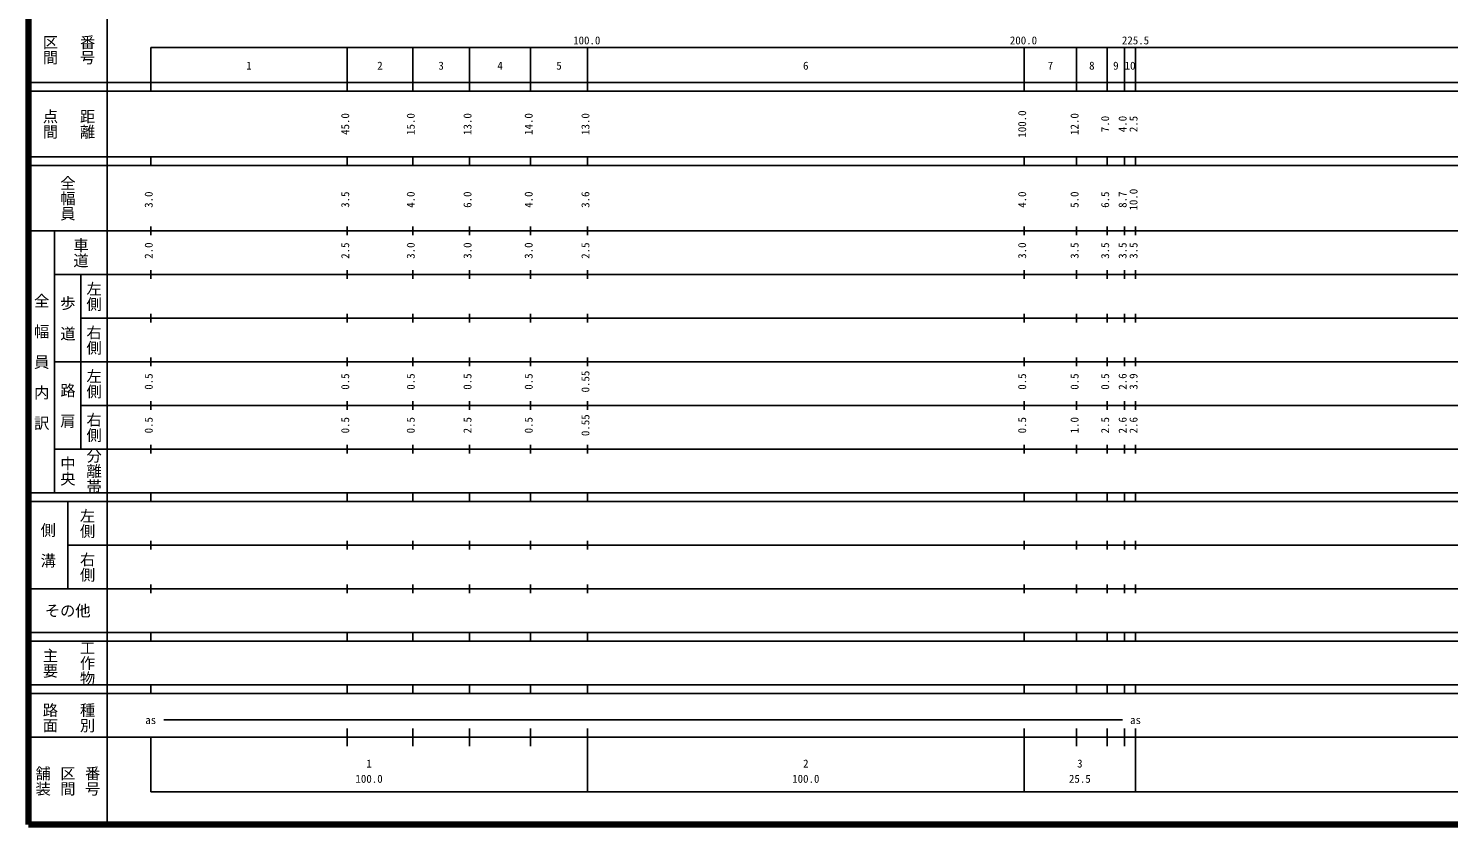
# Model space of a CAD drawing. Units: millimetres on the paper, enlarged 1000 times. Extents: x 40000 to 680000, y 20000 to 380000.
# Drawn here: x 40000 to 365183, y 20000 to 202409 of the extents above; entities that cross this region are included whole.
import ezdxf
from ezdxf.enums import TextEntityAlignment as Align

# ---------------------------------------------------------------- set-up
doc = ezdxf.new("R2010")
doc.units = ezdxf.units.MM
doc.header["$LTSCALE"] = 1000
doc.layers.add('M-TTL', color=2, linetype='Continuous', lineweight=140)
doc.layers.add('M-TTL-BAND', color=7, linetype='Continuous', lineweight=25)
doc.styles.add('@ＭＳ ゴシック', font='')
doc.styles.add('ＭＳ ゴシック', font='')
doc.styles.get('@ＭＳ ゴシック').set_extended_font_data('@MS Gothic')
doc.styles.get('ＭＳ ゴシック').set_extended_font_data('MS Gothic')

msp = doc.modelspace()

# ---------------------------------------------------------------- linework, layer by layer
at = {"layer": 'M-TTL'}
for p, q in [((40000, 380000), (40000, 20000)), ((40000, 20000), (680000, 20000))]:
    msp.add_line(p, q, dxfattribs=at)
at = {"layer": 'M-TTL-BAND'}
for p, q in [((58000, 370000), (58000, 20000)), ((68000, 198000), (579000, 198000)), ((68000, 198000), (68000, 188000)), ((113000, 188000), (113000, 198000)), ((128000, 188000), (128000, 198000)), ((141000, 188000), (141000, 198000)), ((155000, 188000), (155000, 198000)), ((168000, 188000), (168000, 198000)), ((268000, 188000), (268000, 198000)), ((280000, 188000), (280000, 198000)), ((287000, 188000), (287000, 198000)), ((291000, 188000), (291000, 198000)), ((293500, 188000), (293500, 198000)), ((40000, 190000), (579000, 190000)), ((40000, 188000), (579000, 188000)), ((40000, 173000), (579000, 173000)), ((68000, 171000), (68000, 173000)), ((113000, 171000), (113000, 173000)), ((128000, 171000), (128000, 173000)), ((141000, 171000), (141000, 173000)), ((155000, 171000), (155000, 173000)), ((168000, 171000), (168000, 173000)), ((268000, 171000), (268000, 173000)), ((280000, 171000), (280000, 173000)), ((287000, 171000), (287000, 173000)), ((291000, 171000), (291000, 173000)), ((293500, 171000), (293500, 173000)), ((40000, 171000), (579000, 171000)), ((68000, 155000), (68000, 157000)), ((113000, 155000), (113000, 157000)), ((128000, 155000), (128000, 157000)), ((141000, 155000), (141000, 157000)), ((155000, 155000), (155000, 157000)), ((168000, 155000), (168000, 157000)), ((268000, 155000), (268000, 157000)), ((280000, 155000), (280000, 157000)), ((287000, 155000), (287000, 157000)), ((291000, 155000), (291000, 157000)), ((293500, 155000), (293500, 157000)), ((40000, 156000), (579000, 156000)), ((46000, 96000), (46000, 156000)), ((68000, 145000), (68000, 147000)), ((113000, 145000), (113000, 147000)), ((128000, 145000), (128000, 147000)), ((141000, 145000), (141000, 147000)), ((155000, 145000), (155000, 147000)), ((168000, 145000), (168000, 147000)), ((268000, 145000), (268000, 147000)), ((280000, 145000), (280000, 147000)), ((287000, 145000), (287000, 147000)), ((291000, 145000), (291000, 147000)), ((293500, 145000), (293500, 147000)), ((46000, 146000), (579000, 146000)), ((52000, 146000), (52000, 106000)), ((68000, 135000), (68000, 137000)), ((113000, 135000), (113000, 137000)), ((128000, 135000), (128000, 137000)), ((141000, 135000), (141000, 137000)), ((155000, 135000), (155000, 137000)), ((168000, 135000), (168000, 137000)), ((268000, 135000), (268000, 137000)), ((280000, 135000), (280000, 137000)), ((287000, 135000), (287000, 137000)), ((291000, 135000), (291000, 137000)), ((293500, 135000), (293500, 137000)), ((52000, 136000), (579000, 136000)), ((68000, 125000), (68000, 127000)), ((113000, 125000), (113000, 127000)), ((128000, 125000), (128000, 127000)), ((141000, 125000), (141000, 127000)), ((155000, 125000), (155000, 127000)), ((168000, 125000), (168000, 127000)), ((268000, 125000), (268000, 127000)), ((280000, 125000), (280000, 127000)), ((287000, 125000), (287000, 127000)), ((291000, 125000), (291000, 127000)), ((293500, 125000), (293500, 127000)), ((46000, 126000), (579000, 126000)), ((52000, 116000), (579000, 116000)), ((68000, 115000), (68000, 117000)), ((113000, 115000), (113000, 117000)), ((128000, 115000), (128000, 117000)), ((141000, 115000), (141000, 117000)), ((155000, 115000), (155000, 117000)), ((168000, 115000), (168000, 117000)), ((268000, 115000), (268000, 117000)), ((280000, 115000), (280000, 117000)), ((287000, 115000), (287000, 117000)), ((291000, 115000), (291000, 117000)), ((293500, 115000), (293500, 117000)), ((46000, 106000), (579000, 106000)), ((68000, 105000), (68000, 107000)), ((113000, 105000), (113000, 107000)), ((128000, 105000), (128000, 107000)), ((141000, 105000), (141000, 107000)), ((155000, 105000), (155000, 107000)), ((168000, 105000), (168000, 107000)), ((268000, 105000), (268000, 107000)), ((280000, 105000), (280000, 107000)), ((287000, 105000), (287000, 107000)), ((291000, 105000), (291000, 107000)), ((293500, 105000), (293500, 107000)), ((40000, 96000), (579000, 96000)), ((68000, 94000), (68000, 96000)), ((113000, 94000), (113000, 96000)), ((128000, 94000), (128000, 96000)), ((141000, 94000), (141000, 96000)), ((155000, 94000), (155000, 96000)), ((168000, 94000), (168000, 96000)), ((268000, 94000), (268000, 96000)), ((280000, 94000), (280000, 96000)), ((287000, 94000), (287000, 96000)), ((291000, 94000), (291000, 96000)), ((293500, 94000), (293500, 96000)), ((40000, 94000), (579000, 94000)), ((49000, 94000), (49000, 74000)), ((68000, 83000), (68000, 85000)), ((113000, 83000), (113000, 85000)), ((128000, 83000), (128000, 85000)), ((141000, 83000), (141000, 85000)), ((155000, 83000), (155000, 85000)), ((168000, 83000), (168000, 85000)), ((268000, 83000), (268000, 85000)), ((280000, 83000), (280000, 85000)), ((287000, 83000), (287000, 85000)), ((291000, 83000), (291000, 85000)), ((293500, 83000), (293500, 85000)), ((49000, 84000), (579000, 84000)), ((68000, 73000), (68000, 75000)), ((113000, 73000), (113000, 75000)), ((128000, 73000), (128000, 75000)), ((141000, 73000), (141000, 75000)), ((155000, 73000), (155000, 75000)), ((168000, 73000), (168000, 75000)), ((268000, 73000), (268000, 75000)), ((280000, 73000), (280000, 75000)), ((287000, 73000), (287000, 75000)), ((291000, 73000), (291000, 75000)), ((293500, 73000), (293500, 75000)), ((40000, 74000), (579000, 74000)), ((40000, 64000), (579000, 64000)), ((40000, 62000), (579000, 62000)), ((68000, 62000), (68000, 64000)), ((113000, 62000), (113000, 64000)), ((128000, 62000), (128000, 64000)), ((141000, 62000), (141000, 64000)), ((155000, 62000), (155000, 64000)), ((168000, 62000), (168000, 64000)), ((268000, 62000), (268000, 64000)), ((280000, 62000), (280000, 64000)), ((287000, 62000), (287000, 64000)), ((291000, 62000), (291000, 64000)), ((293500, 62000), (293500, 64000)), ((40000, 52000), (579000, 52000)), ((40000, 50000), (579000, 50000)), ((68000, 50000), (68000, 52000)), ((113000, 50000), (113000, 52000)), ((128000, 50000), (128000, 52000)), ((141000, 50000), (141000, 52000)), ((155000, 50000), (155000, 52000)), ((168000, 50000), (168000, 52000)), ((268000, 50000), (268000, 52000)), ((280000, 50000), (280000, 52000)), ((287000, 50000), (287000, 52000)), ((291000, 50000), (291000, 52000)), ((293500, 50000), (293500, 52000)), ((71000, 44000), (290500, 44000)), ((40000, 40000), (579000, 40000)), ((68000, 40000), (68000, 27500)), ((113000, 38000), (113000, 42000)), ((128000, 38000), (128000, 42000)), ((141000, 38000), (141000, 42000)), ((155000, 38000), (155000, 42000)), ((168000, 27500), (168000, 42000)), ((268000, 27500), (268000, 42000)), ((280000, 38000), (280000, 42000)), ((287000, 38000), (287000, 42000)), ((291000, 38000), (291000, 42000)), ((293500, 27500), (293500, 42000)), ((68000, 27500), (579000, 27500))]:
    msp.add_line(p, q, dxfattribs=at)

# ---------------------------------------------------------------- texts
at = {"layer": 'M-TTL-BAND', "style": '@ＭＳ ゴシック'}
for s, p in [('区間', (45000, 197500)), ('番号', (53500, 197500)), ('点間', (45000, 180500)), ('距離', (53500, 180500)), ('全幅員', (49000, 163500)), ('車道', (52000, 151000)), ('左側', (55000, 141000)), ('全\u3000幅\u3000員\u3000内\u3000訳', (43000, 126000)), ('歩\u3000道', (49000, 136000)), ('右側', (55000, 131000)), ('左側', (55000, 121000)), ('路\u3000肩', (49000, 116000)), ('右側', (55000, 111000)), ('中央', (49000, 101000)), ('分離帯', (55000, 101000)), ('左側', (53500, 89000)), ('側\u3000溝', (44500, 84000)), ('右側', (53500, 79000)), ('主要', (45000, 57000)), ('工作物', (53500, 57000)), ('路面', (45000, 44500)), ('種別', (53500, 44500)), ('舗装', (43333, 30000)), ('区間', (49000, 30000)), ('番号', (54667, 30000))]:
    msp.add_text(s, height=2566, rotation=270, dxfattribs=at).set_placement(p, align=Align.MIDDLE_CENTER)
at = {"layer": 'M-TTL-BAND', "style": 'ＭＳ ゴシック'}
for s, p in [('100.0', (167844, 198195)), ('200.0', (267844, 198195)), ('225.5', (293500, 198195)), ('1', (90500, 192405)), ('2', (120500, 192405)), ('3', (134500, 192405)), ('4', (148000, 192405)), ('5', (161500, 192405)), ('6', (218000, 192405)), ('7', (274000, 192405)), ('8', (283500, 192405)), ('9', (289000, 192405)), ('10', (292250, 192405)), ('as', (68000, 42500)), ('as', (293500, 42500)), ('1', (118000, 32523)), ('2', (218000, 32523)), ('3', (280750, 32523)), ('100.0', (118000, 29033)), ('100.0', (218000, 29033)), ('25.5', (280750, 29033))]:
    msp.add_text(s, height=1833, dxfattribs=at).set_placement(p, align=Align.BOTTOM_CENTER)
for s, p in [('45.0', (114000, 180500)), ('15.0', (129000, 180500)), ('13.0', (142000, 180500)), ('14.0', (156000, 180500)), ('13.0', (169000, 180500)), ('100.0', (269000, 180500)), ('12.0', (281000, 180500)), ('7.0', (288000, 180500)), ('4.0', (292000, 180500)), ('2.5', (294500, 180500)), ('3.0', (69000, 163174)), ('3.5', (114000, 163174)), ('4.0', (129000, 163174)), ('6.0', (142000, 163174)), ('4.0', (156000, 163174)), ('3.6', (169000, 163174)), ('4.0', (269000, 163174)), ('5.0', (281000, 163174)), ('6.5', (288000, 163174)), ('8.7', (292000, 163174)), ('10.0', (294500, 163174)), ('2.0', (69000, 151500)), ('2.5', (114000, 151500)), ('3.0', (129000, 151500)), ('3.0', (142000, 151500)), ('3.0', (156000, 151500)), ('2.5', (169000, 151500)), ('3.0', (269000, 151500)), ('3.5', (281000, 151500)), ('3.5', (288000, 151500)), ('3.5', (292000, 151500)), ('3.5', (294500, 151500)), ('0.55', (169000, 121500)), ('0.5', (69000, 121500)), ('0.5', (114000, 121500)), ('0.5', (129000, 121500)), ('0.5', (142000, 121500)), ('0.5', (156000, 121500)), ('0.5', (269000, 121500)), ('0.5', (281000, 121500)), ('0.5', (288000, 121500)), ('2.6', (292000, 121500)), ('3.9', (294500, 121500)), ('0.55', (169000, 111500)), ('0.5', (69000, 111500)), ('0.5', (114000, 111500)), ('0.5', (129000, 111500)), ('2.5', (142000, 111500)), ('0.5', (156000, 111500)), ('0.5', (269000, 111500)), ('1.0', (281000, 111500)), ('2.5', (288000, 111500)), ('2.6', (292000, 111500)), ('2.6', (294500, 111500))]:
    msp.add_text(s, height=1833, rotation=90, dxfattribs=at).set_placement(p, align=Align.BOTTOM_CENTER)
msp.add_text('その他', height=2566, dxfattribs=at).set_placement((49000, 69000), align=Align.MIDDLE_CENTER)

doc.saveas('drawing.dxf')
